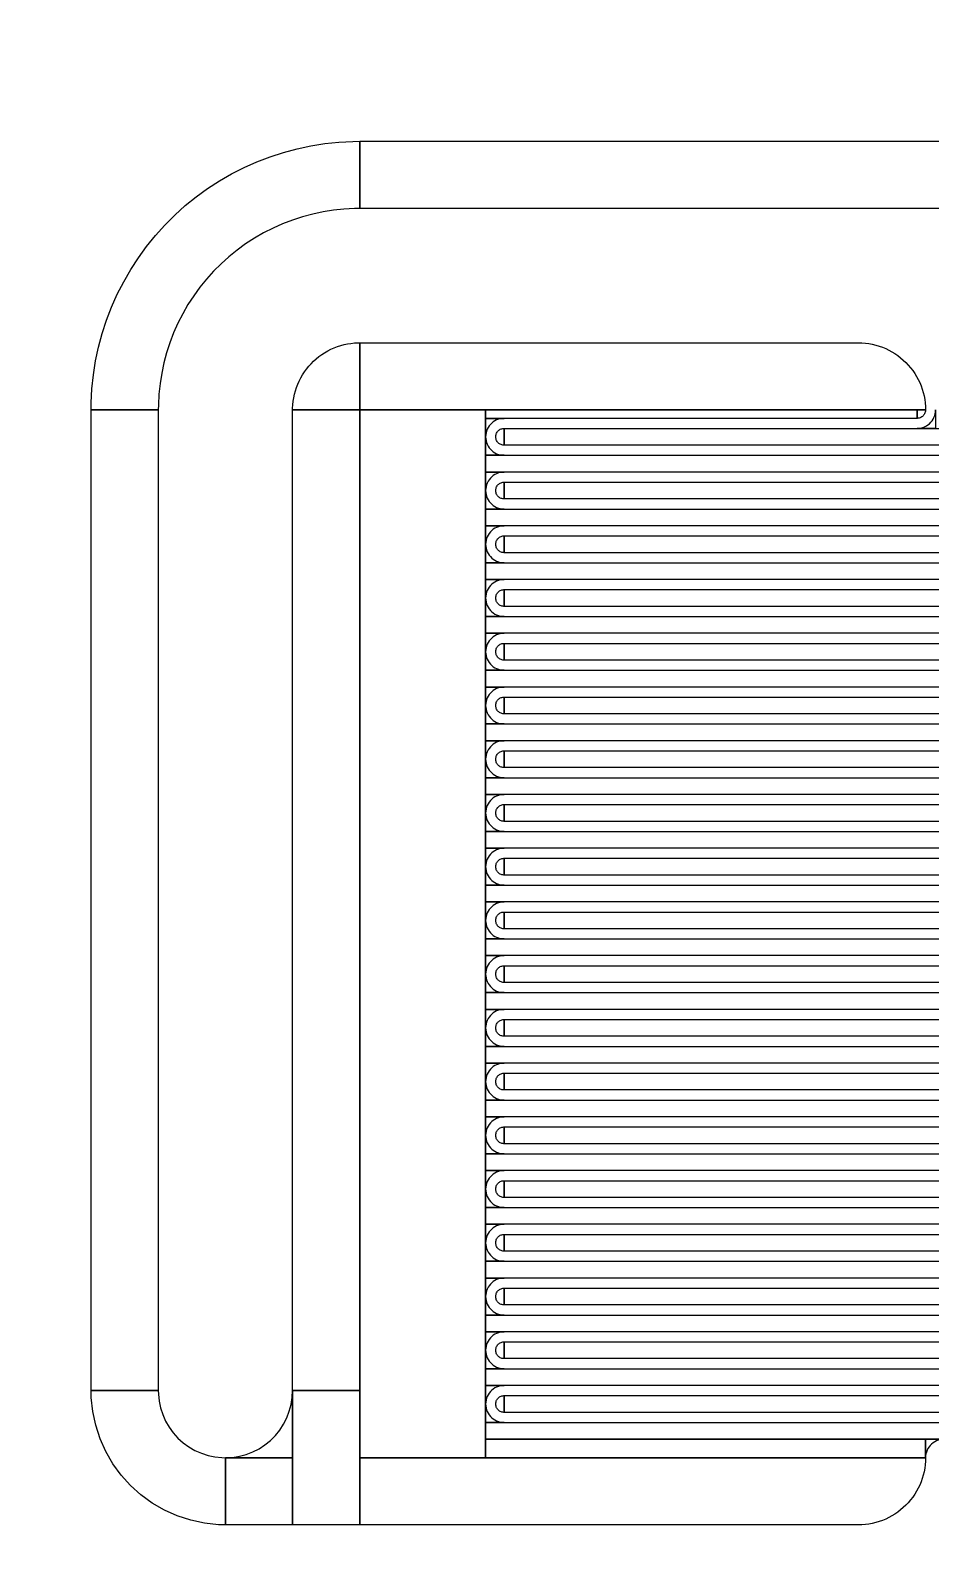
# Model space of a CAD drawing. Extents: x -50000 to 50000, y -50000 to 50000.
# Drawn here: x -33568.1 to -33300, y -11491.5 to -11038 of the extents above; entities that cross this region are included whole.
import ezdxf

# ---------------------------------------------------------------- set-up
doc = ezdxf.new("R2010")
doc.units = 0
doc.layers.add('FRAME', color=14, linetype='CONTINUOUS')
doc.layers.add('XOR4', color=17, linetype='CONTINUOUS')

# ---------------------------------------------------------------- blocks, each defined once
blk = doc.blocks.new('CHIP_RESONATOR')
at = {"layer": 'XOR4'}
for points in [[(2350, 3149), (2350.027, 3151.094), (2350.247, 3155.277), (2350.684, 3159.442), (2351.34, 3163.579), (2352.21, 3167.676), (2353.294, 3171.721), (2354.589, 3175.705), (2356.09, 3179.615), (2357.793, 3183.441), (2359.695, 3187.173), (2361.789, 3190.8), (2364.07, 3194.312), (2366.532, 3197.701), (2369.168, 3200.956), (2371.97, 3204.068), (2374.932, 3207.03), (2378.044, 3209.832), (2381.299, 3212.468), (2384.688, 3214.93), (2388.2, 3217.211), (2391.827, 3219.305), (2395.559, 3221.207), (2399.385, 3222.91), (2403.295, 3224.411), (2407.279, 3225.706), (2411.324, 3226.79), (2415.421, 3227.66), (2419.558, 3228.316), (2423.723, 3228.753), (2427.906, 3228.973), (2430, 3229), (2430, 3209), (2428.429, 3208.979), (2425.292, 3208.815), (2422.168, 3208.487), (2419.066, 3207.995), (2415.993, 3207.342), (2412.959, 3206.529), (2409.972, 3205.558), (2407.039, 3204.433), (2404.169, 3203.155), (2401.37, 3201.729), (2398.65, 3200.158), (2396.016, 3198.448), (2393.474, 3196.601), (2391.033, 3194.624), (2388.699, 3192.522), (2386.478, 3190.301), (2384.376, 3187.967), (2382.399, 3185.526), (2380.552, 3182.984), (2378.842, 3180.35), (2377.271, 3177.63), (2375.845, 3174.831), (2374.567, 3171.961), (2373.442, 3169.028), (2372.471, 3166.041), (2371.658, 3163.007), (2371.005, 3159.934), (2370.513, 3156.832), (2370.185, 3153.708), (2370.021, 3150.571), (2370, 3149)], [(2430, 3209), (2430, 3229), (2770, 3229), (2770, 3209)], [(2410, 3149), (2410.007, 3149.524), (2410.062, 3150.569), (2410.171, 3151.611), (2410.335, 3152.645), (2410.553, 3153.669), (2410.824, 3154.68), (2411.147, 3155.676), (2411.522, 3156.654), (2411.948, 3157.61), (2412.424, 3158.543), (2412.947, 3159.45), (2413.517, 3160.328), (2414.133, 3161.175), (2414.792, 3161.989), (2415.493, 3162.767), (2416.233, 3163.507), (2417.011, 3164.208), (2417.825, 3164.867), (2418.672, 3165.483), (2419.55, 3166.053), (2420.457, 3166.576), (2421.39, 3167.052), (2422.346, 3167.478), (2423.324, 3167.853), (2424.32, 3168.176), (2425.331, 3168.447), (2426.355, 3168.665), (2427.389, 3168.829), (2428.431, 3168.938), (2429.476, 3168.993), (2430, 3169), (2430, 3149)], [(2430, 3149), (2430, 3169), (2578.5, 3169), (2579.547, 3168.973), (2580.591, 3168.89), (2581.629, 3168.754), (2582.658, 3168.563), (2583.676, 3168.319), (2584.68, 3168.021), (2585.667, 3167.672), (2586.635, 3167.271), (2587.58, 3166.82), (2588.5, 3166.321), (2589.393, 3165.773), (2590.256, 3165.18), (2591.086, 3164.543), (2591.883, 3163.863), (2592.642, 3163.142), (2593.363, 3162.383), (2594.043, 3161.586), (2594.68, 3160.756), (2595.273, 3159.893), (2595.821, 3159), (2596.32, 3158.08), (2596.771, 3157.135), (2597.172, 3156.167), (2597.521, 3155.18), (2597.819, 3154.176), (2598.063, 3153.158), (2598.254, 3152.129), (2598.39, 3151.091), (2598.473, 3150.047), (2598.5, 3149)], [(2350, 2857), (2350, 3149), (2370, 3149), (2370, 2857)], [(2410, 2857), (2410, 3149), (2430, 3149), (2430, 2857)], [(2430, 2837), (2430, 3149), (2467.5, 3149), (2467.5, 2837)], [(2467.5, 3146.5), (2467.5, 3149), (2596, 3149), (2596, 3146.5)], [(2596, 3146.5), (2596, 3149), (2598.5, 3149), (2598.497, 3148.869), (2598.469, 3148.609), (2598.415, 3148.353), (2598.334, 3148.104), (2598.228, 3147.865), (2598.097, 3147.638), (2597.943, 3147.427), (2597.768, 3147.232), (2597.573, 3147.057), (2597.362, 3146.903), (2597.135, 3146.772), (2596.896, 3146.666), (2596.647, 3146.585), (2596.391, 3146.531), (2596.131, 3146.503)], [(2596, 3143.5), (2596.575, 3143.53), (2597.144, 3143.62), (2597.7, 3143.769), (2598.237, 3143.975), (2598.75, 3144.237), (2599.233, 3144.55), (2599.68, 3144.913), (2600.087, 3145.32), (2600.45, 3145.767), (2600.763, 3146.25), (2601.025, 3146.763), (2601.231, 3147.3), (2601.38, 3147.856), (2601.47, 3148.425), (2601.5, 3149), (2601.5, 3143.5)], [(2467.5, 3141), (2467.5, 3146.5), (2473, 3146.5), (2472.425, 3146.47), (2471.856, 3146.38), (2471.3, 3146.231), (2470.763, 3146.025), (2470.25, 3145.763), (2469.767, 3145.45), (2469.32, 3145.087), (2468.913, 3144.68), (2468.55, 3144.233), (2468.237, 3143.75), (2467.975, 3143.237), (2467.769, 3142.7), (2467.62, 3142.144), (2467.53, 3141.575)], [(2473, 3138.5), (2472.869, 3138.503), (2472.609, 3138.531), (2472.353, 3138.585), (2472.104, 3138.666), (2471.865, 3138.772), (2471.638, 3138.903), (2471.427, 3139.057), (2471.232, 3139.232), (2471.057, 3139.427), (2470.903, 3139.638), (2470.772, 3139.865), (2470.666, 3140.104), (2470.585, 3140.353), (2470.531, 3140.609), (2470.503, 3140.869), (2470.503, 3141.131), (2470.531, 3141.391), (2470.585, 3141.647), (2470.666, 3141.896), (2470.772, 3142.135), (2470.903, 3142.362), (2471.057, 3142.573), (2471.232, 3142.768), (2471.427, 3142.943), (2471.638, 3143.097), (2471.865, 3143.228), (2472.104, 3143.334), (2472.353, 3143.415), (2472.609, 3143.469), (2472.869, 3143.497), (2473, 3143.5)], [(2473, 3138.5), (2473, 3143.5), (2732.5, 3143.5), (2732.5, 3138.5)], [(2467.5, 3135.5), (2467.5, 3141), (2467.53, 3140.425), (2467.62, 3139.856), (2467.769, 3139.3), (2467.975, 3138.763), (2468.237, 3138.25), (2468.55, 3137.767), (2468.913, 3137.32), (2469.32, 3136.913), (2469.767, 3136.55), (2470.25, 3136.237), (2470.763, 3135.975), (2471.3, 3135.769), (2471.856, 3135.62), (2472.425, 3135.53), (2473, 3135.5)], [(2467.5, 3130.5), (2467.5, 3135.5), (2727, 3135.5), (2727, 3130.5)], [(2467.5, 3125), (2467.5, 3130.5), (2473, 3130.5), (2472.425, 3130.47), (2471.856, 3130.38), (2471.3, 3130.231), (2470.763, 3130.025), (2470.25, 3129.763), (2469.767, 3129.45), (2469.32, 3129.087), (2468.913, 3128.68), (2468.55, 3128.233), (2468.237, 3127.75), (2467.975, 3127.237), (2467.769, 3126.7), (2467.62, 3126.144), (2467.53, 3125.575)], [(2467.5, 3119.5), (2467.5, 3125), (2467.53, 3124.425), (2467.62, 3123.856), (2467.769, 3123.3), (2467.975, 3122.763), (2468.237, 3122.25), (2468.55, 3121.767), (2468.913, 3121.32), (2469.32, 3120.913), (2469.767, 3120.55), (2470.25, 3120.237), (2470.763, 3119.975), (2471.3, 3119.769), (2471.856, 3119.62), (2472.425, 3119.53), (2473, 3119.5)], [(2473, 3122.5), (2472.869, 3122.503), (2472.609, 3122.531), (2472.353, 3122.585), (2472.104, 3122.666), (2471.865, 3122.772), (2471.638, 3122.903), (2471.427, 3123.057), (2471.232, 3123.232), (2471.057, 3123.427), (2470.903, 3123.638), (2470.772, 3123.865), (2470.666, 3124.104), (2470.585, 3124.353), (2470.531, 3124.609), (2470.503, 3124.869), (2470.503, 3125.131), (2470.531, 3125.391), (2470.585, 3125.647), (2470.666, 3125.896), (2470.772, 3126.135), (2470.903, 3126.362), (2471.057, 3126.573), (2471.232, 3126.768), (2471.427, 3126.943), (2471.638, 3127.097), (2471.865, 3127.228), (2472.104, 3127.334), (2472.353, 3127.415), (2472.609, 3127.469), (2472.869, 3127.497), (2473, 3127.5)], [(2473, 3122.5), (2473, 3127.5), (2732.5, 3127.5), (2732.5, 3122.5)], [(2467.5, 3114.5), (2467.5, 3119.5), (2727, 3119.5), (2727, 3114.5)], [(2467.5, 3109), (2467.5, 3114.5), (2473, 3114.5), (2472.425, 3114.47), (2471.856, 3114.38), (2471.3, 3114.231), (2470.763, 3114.025), (2470.25, 3113.763), (2469.767, 3113.45), (2469.32, 3113.087), (2468.913, 3112.68), (2468.55, 3112.233), (2468.237, 3111.75), (2467.975, 3111.237), (2467.769, 3110.7), (2467.62, 3110.144), (2467.53, 3109.575)], [(2473, 3106.5), (2472.869, 3106.503), (2472.609, 3106.531), (2472.353, 3106.585), (2472.104, 3106.666), (2471.865, 3106.772), (2471.638, 3106.903), (2471.427, 3107.057), (2471.232, 3107.232), (2471.057, 3107.427), (2470.903, 3107.638), (2470.772, 3107.865), (2470.666, 3108.104), (2470.585, 3108.353), (2470.531, 3108.609), (2470.503, 3108.869), (2470.503, 3109.131), (2470.531, 3109.391), (2470.585, 3109.647), (2470.666, 3109.896), (2470.772, 3110.135), (2470.903, 3110.362), (2471.057, 3110.573), (2471.232, 3110.768), (2471.427, 3110.943), (2471.638, 3111.097), (2471.865, 3111.228), (2472.104, 3111.334), (2472.353, 3111.415), (2472.609, 3111.469), (2472.869, 3111.497), (2473, 3111.5)], [(2473, 3106.5), (2473, 3111.5), (2732.5, 3111.5), (2732.5, 3106.5)], [(2467.5, 3103.5), (2467.5, 3109), (2467.53, 3108.425), (2467.62, 3107.856), (2467.769, 3107.3), (2467.975, 3106.763), (2468.237, 3106.25), (2468.55, 3105.767), (2468.913, 3105.32), (2469.32, 3104.913), (2469.767, 3104.55), (2470.25, 3104.237), (2470.763, 3103.975), (2471.3, 3103.769), (2471.856, 3103.62), (2472.425, 3103.53), (2473, 3103.5)], [(2467.5, 3098.5), (2467.5, 3103.5), (2727, 3103.5), (2727, 3098.5)], [(2467.5, 3093), (2467.5, 3098.5), (2473, 3098.5), (2472.425, 3098.47), (2471.856, 3098.38), (2471.3, 3098.231), (2470.763, 3098.025), (2470.25, 3097.763), (2469.767, 3097.45), (2469.32, 3097.087), (2468.913, 3096.68), (2468.55, 3096.233), (2468.237, 3095.75), (2467.975, 3095.237), (2467.769, 3094.7), (2467.62, 3094.144), (2467.53, 3093.575)], [(2473, 3090.5), (2472.869, 3090.503), (2472.609, 3090.531), (2472.353, 3090.585), (2472.104, 3090.666), (2471.865, 3090.772), (2471.638, 3090.903), (2471.427, 3091.057), (2471.232, 3091.232), (2471.057, 3091.427), (2470.903, 3091.638), (2470.772, 3091.865), (2470.666, 3092.104), (2470.585, 3092.353), (2470.531, 3092.609), (2470.503, 3092.869), (2470.503, 3093.131), (2470.531, 3093.391), (2470.585, 3093.647), (2470.666, 3093.896), (2470.772, 3094.135), (2470.903, 3094.362), (2471.057, 3094.573), (2471.232, 3094.768), (2471.427, 3094.943), (2471.638, 3095.097), (2471.865, 3095.228), (2472.104, 3095.334), (2472.353, 3095.415), (2472.609, 3095.469), (2472.869, 3095.497), (2473, 3095.5)], [(2473, 3090.5), (2473, 3095.5), (2732.5, 3095.5), (2732.5, 3090.5)], [(2467.5, 3087.5), (2467.5, 3093), (2467.53, 3092.425), (2467.62, 3091.856), (2467.769, 3091.3), (2467.975, 3090.763), (2468.237, 3090.25), (2468.55, 3089.767), (2468.913, 3089.32), (2469.32, 3088.913), (2469.767, 3088.55), (2470.25, 3088.237), (2470.763, 3087.975), (2471.3, 3087.769), (2471.856, 3087.62), (2472.425, 3087.53), (2473, 3087.5)], [(2467.5, 3082.5), (2467.5, 3087.5), (2727, 3087.5), (2727, 3082.5)], [(2467.5, 3077), (2467.5, 3082.5), (2473, 3082.5), (2472.425, 3082.47), (2471.856, 3082.38), (2471.3, 3082.231), (2470.763, 3082.025), (2470.25, 3081.763), (2469.767, 3081.45), (2469.32, 3081.087), (2468.913, 3080.68), (2468.55, 3080.233), (2468.237, 3079.75), (2467.975, 3079.237), (2467.769, 3078.7), (2467.62, 3078.144), (2467.53, 3077.575)], [(2473, 3074.5), (2472.869, 3074.503), (2472.609, 3074.531), (2472.353, 3074.585), (2472.104, 3074.666), (2471.865, 3074.772), (2471.638, 3074.903), (2471.427, 3075.057), (2471.232, 3075.232), (2471.057, 3075.427), (2470.903, 3075.638), (2470.772, 3075.865), (2470.666, 3076.104), (2470.585, 3076.353), (2470.531, 3076.609), (2470.503, 3076.869), (2470.503, 3077.131), (2470.531, 3077.391), (2470.585, 3077.647), (2470.666, 3077.896), (2470.772, 3078.135), (2470.903, 3078.362), (2471.057, 3078.573), (2471.232, 3078.768), (2471.427, 3078.943), (2471.638, 3079.097), (2471.865, 3079.228), (2472.104, 3079.334), (2472.353, 3079.415), (2472.609, 3079.469), (2472.869, 3079.497), (2473, 3079.5)], [(2473, 3074.5), (2473, 3079.5), (2732.5, 3079.5), (2732.5, 3074.5)], [(2467.5, 3071.5), (2467.5, 3077), (2467.53, 3076.425), (2467.62, 3075.856), (2467.769, 3075.3), (2467.975, 3074.763), (2468.237, 3074.25), (2468.55, 3073.767), (2468.913, 3073.32), (2469.32, 3072.913), (2469.767, 3072.55), (2470.25, 3072.237), (2470.763, 3071.975), (2471.3, 3071.769), (2471.856, 3071.62), (2472.425, 3071.53), (2473, 3071.5)], [(2467.5, 3066.5), (2467.5, 3071.5), (2727, 3071.5), (2727, 3066.5)], [(2467.5, 3061), (2467.5, 3066.5), (2473, 3066.5), (2472.425, 3066.47), (2471.856, 3066.38), (2471.3, 3066.231), (2470.763, 3066.025), (2470.25, 3065.763), (2469.767, 3065.45), (2469.32, 3065.087), (2468.913, 3064.68), (2468.55, 3064.233), (2468.237, 3063.75), (2467.975, 3063.237), (2467.769, 3062.7), (2467.62, 3062.144), (2467.53, 3061.575)], [(2473, 3058.5), (2472.869, 3058.503), (2472.609, 3058.531), (2472.353, 3058.585), (2472.104, 3058.666), (2471.865, 3058.772), (2471.638, 3058.903), (2471.427, 3059.057), (2471.232, 3059.232), (2471.057, 3059.427), (2470.903, 3059.638), (2470.772, 3059.865), (2470.666, 3060.104), (2470.585, 3060.353), (2470.531, 3060.609), (2470.503, 3060.869), (2470.503, 3061.131), (2470.531, 3061.391), (2470.585, 3061.647), (2470.666, 3061.896), (2470.772, 3062.135), (2470.903, 3062.362), (2471.057, 3062.573), (2471.232, 3062.768), (2471.427, 3062.943), (2471.638, 3063.097), (2471.865, 3063.228), (2472.104, 3063.334), (2472.353, 3063.415), (2472.609, 3063.469), (2472.869, 3063.497), (2473, 3063.5)], [(2473, 3058.5), (2473, 3063.5), (2732.5, 3063.5), (2732.5, 3058.5)], [(2467.5, 3055.5), (2467.5, 3061), (2467.53, 3060.425), (2467.62, 3059.856), (2467.769, 3059.3), (2467.975, 3058.763), (2468.237, 3058.25), (2468.55, 3057.767), (2468.913, 3057.32), (2469.32, 3056.913), (2469.767, 3056.55), (2470.25, 3056.237), (2470.763, 3055.975), (2471.3, 3055.769), (2471.856, 3055.62), (2472.425, 3055.53), (2473, 3055.5)], [(2467.5, 3050.5), (2467.5, 3055.5), (2727, 3055.5), (2727, 3050.5)], [(2467.5, 3045), (2467.5, 3050.5), (2473, 3050.5), (2472.425, 3050.47), (2471.856, 3050.38), (2471.3, 3050.231), (2470.763, 3050.025), (2470.25, 3049.763), (2469.767, 3049.45), (2469.32, 3049.087), (2468.913, 3048.68), (2468.55, 3048.233), (2468.237, 3047.75), (2467.975, 3047.237), (2467.769, 3046.7), (2467.62, 3046.144), (2467.53, 3045.575)], [(2467.5, 3039.5), (2467.5, 3045), (2467.53, 3044.425), (2467.62, 3043.856), (2467.769, 3043.3), (2467.975, 3042.763), (2468.237, 3042.25), (2468.55, 3041.767), (2468.913, 3041.32), (2469.32, 3040.913), (2469.767, 3040.55), (2470.25, 3040.237), (2470.763, 3039.975), (2471.3, 3039.769), (2471.856, 3039.62), (2472.425, 3039.53), (2473, 3039.5)], [(2473, 3042.5), (2472.869, 3042.503), (2472.609, 3042.531), (2472.353, 3042.585), (2472.104, 3042.666), (2471.865, 3042.772), (2471.638, 3042.903), (2471.427, 3043.057), (2471.232, 3043.232), (2471.057, 3043.427), (2470.903, 3043.638), (2470.772, 3043.865), (2470.666, 3044.104), (2470.585, 3044.353), (2470.531, 3044.609), (2470.503, 3044.869), (2470.503, 3045.131), (2470.531, 3045.391), (2470.585, 3045.647), (2470.666, 3045.896), (2470.772, 3046.135), (2470.903, 3046.362), (2471.057, 3046.573), (2471.232, 3046.768), (2471.427, 3046.943), (2471.638, 3047.097), (2471.865, 3047.228), (2472.104, 3047.334), (2472.353, 3047.415), (2472.609, 3047.469), (2472.869, 3047.497), (2473, 3047.5)], [(2473, 3042.5), (2473, 3047.5), (2732.5, 3047.5), (2732.5, 3042.5)], [(2467.5, 3034.5), (2467.5, 3039.5), (2727, 3039.5), (2727, 3034.5)], [(2467.5, 3029), (2467.5, 3034.5), (2473, 3034.5), (2472.425, 3034.47), (2471.856, 3034.38), (2471.3, 3034.231), (2470.763, 3034.025), (2470.25, 3033.763), (2469.767, 3033.45), (2469.32, 3033.087), (2468.913, 3032.68), (2468.55, 3032.233), (2468.237, 3031.75), (2467.975, 3031.237), (2467.769, 3030.7), (2467.62, 3030.144), (2467.53, 3029.575)], [(2473, 3026.5), (2472.869, 3026.503), (2472.609, 3026.531), (2472.353, 3026.585), (2472.104, 3026.666), (2471.865, 3026.772), (2471.638, 3026.903), (2471.427, 3027.057), (2471.232, 3027.232), (2471.057, 3027.427), (2470.903, 3027.638), (2470.772, 3027.865), (2470.666, 3028.104), (2470.585, 3028.353), (2470.531, 3028.609), (2470.503, 3028.869), (2470.503, 3029.131), (2470.531, 3029.391), (2470.585, 3029.647), (2470.666, 3029.896), (2470.772, 3030.135), (2470.903, 3030.362), (2471.057, 3030.573), (2471.232, 3030.768), (2471.427, 3030.943), (2471.638, 3031.097), (2471.865, 3031.228), (2472.104, 3031.334), (2472.353, 3031.415), (2472.609, 3031.469), (2472.869, 3031.497), (2473, 3031.5)], [(2473, 3026.5), (2473, 3031.5), (2732.5, 3031.5), (2732.5, 3026.5)], [(2467.5, 3023.5), (2467.5, 3029), (2467.53, 3028.425), (2467.62, 3027.856), (2467.769, 3027.3), (2467.975, 3026.763), (2468.237, 3026.25), (2468.55, 3025.767), (2468.913, 3025.32), (2469.32, 3024.913), (2469.767, 3024.55), (2470.25, 3024.237), (2470.763, 3023.975), (2471.3, 3023.769), (2471.856, 3023.62), (2472.425, 3023.53), (2473, 3023.5)], [(2467.5, 3018.5), (2467.5, 3023.5), (2727, 3023.5), (2727, 3018.5)], [(2467.5, 3013), (2467.5, 3018.5), (2473, 3018.5), (2472.425, 3018.47), (2471.856, 3018.38), (2471.3, 3018.231), (2470.763, 3018.025), (2470.25, 3017.763), (2469.767, 3017.45), (2469.32, 3017.087), (2468.913, 3016.68), (2468.55, 3016.233), (2468.237, 3015.75), (2467.975, 3015.237), (2467.769, 3014.7), (2467.62, 3014.144), (2467.53, 3013.575)], [(2467.5, 3007.5), (2467.5, 3013), (2467.53, 3012.425), (2467.62, 3011.856), (2467.769, 3011.3), (2467.975, 3010.763), (2468.237, 3010.25), (2468.55, 3009.767), (2468.913, 3009.32), (2469.32, 3008.913), (2469.767, 3008.55), (2470.25, 3008.237), (2470.763, 3007.975), (2471.3, 3007.769), (2471.856, 3007.62), (2472.425, 3007.53), (2473, 3007.5)], [(2473, 3010.5), (2472.869, 3010.503), (2472.609, 3010.531), (2472.353, 3010.585), (2472.104, 3010.666), (2471.865, 3010.772), (2471.638, 3010.903), (2471.427, 3011.057), (2471.232, 3011.232), (2471.057, 3011.427), (2470.903, 3011.638), (2470.772, 3011.865), (2470.666, 3012.104), (2470.585, 3012.353), (2470.531, 3012.609), (2470.503, 3012.869), (2470.503, 3013.131), (2470.531, 3013.391), (2470.585, 3013.647), (2470.666, 3013.896), (2470.772, 3014.135), (2470.903, 3014.362), (2471.057, 3014.573), (2471.232, 3014.768), (2471.427, 3014.943), (2471.638, 3015.097), (2471.865, 3015.228), (2472.104, 3015.334), (2472.353, 3015.415), (2472.609, 3015.469), (2472.869, 3015.497), (2473, 3015.5)], [(2473, 3010.5), (2473, 3015.5), (2732.5, 3015.5), (2732.5, 3010.5)], [(2467.5, 3002.5), (2467.5, 3007.5), (2727, 3007.5), (2727, 3002.5)], [(2467.5, 2997), (2467.5, 3002.5), (2473, 3002.5), (2472.425, 3002.47), (2471.856, 3002.38), (2471.3, 3002.231), (2470.763, 3002.025), (2470.25, 3001.763), (2469.767, 3001.45), (2469.32, 3001.087), (2468.913, 3000.68), (2468.55, 3000.233), (2468.237, 2999.75), (2467.975, 2999.237), (2467.769, 2998.7), (2467.62, 2998.144), (2467.53, 2997.575)], [(2473, 2994.5), (2472.869, 2994.503), (2472.609, 2994.531), (2472.353, 2994.585), (2472.104, 2994.666), (2471.865, 2994.772), (2471.638, 2994.903), (2471.427, 2995.057), (2471.232, 2995.232), (2471.057, 2995.427), (2470.903, 2995.638), (2470.772, 2995.865), (2470.666, 2996.104), (2470.585, 2996.353), (2470.531, 2996.609), (2470.503, 2996.869), (2470.503, 2997.131), (2470.531, 2997.391), (2470.585, 2997.647), (2470.666, 2997.896), (2470.772, 2998.135), (2470.903, 2998.362), (2471.057, 2998.573), (2471.232, 2998.768), (2471.427, 2998.943), (2471.638, 2999.097), (2471.865, 2999.228), (2472.104, 2999.334), (2472.353, 2999.415), (2472.609, 2999.469), (2472.869, 2999.497), (2473, 2999.5)], [(2473, 2994.5), (2473, 2999.5), (2732.5, 2999.5), (2732.5, 2994.5)], [(2467.5, 2991.5), (2467.5, 2997), (2467.53, 2996.425), (2467.62, 2995.856), (2467.769, 2995.3), (2467.975, 2994.763), (2468.237, 2994.25), (2468.55, 2993.767), (2468.913, 2993.32), (2469.32, 2992.913), (2469.767, 2992.55), (2470.25, 2992.237), (2470.763, 2991.975), (2471.3, 2991.769), (2471.856, 2991.62), (2472.425, 2991.53), (2473, 2991.5)], [(2467.5, 2986.5), (2467.5, 2991.5), (2727, 2991.5), (2727, 2986.5)], [(2467.5, 2981), (2467.5, 2986.5), (2473, 2986.5), (2472.425, 2986.47), (2471.856, 2986.38), (2471.3, 2986.231), (2470.763, 2986.025), (2470.25, 2985.763), (2469.767, 2985.45), (2469.32, 2985.087), (2468.913, 2984.68), (2468.55, 2984.233), (2468.237, 2983.75), (2467.975, 2983.237), (2467.769, 2982.7), (2467.62, 2982.144), (2467.53, 2981.575)], [(2467.5, 2975.5), (2467.5, 2981), (2467.53, 2980.425), (2467.62, 2979.856), (2467.769, 2979.3), (2467.975, 2978.763), (2468.237, 2978.25), (2468.55, 2977.767), (2468.913, 2977.32), (2469.32, 2976.913), (2469.767, 2976.55), (2470.25, 2976.237), (2470.763, 2975.975), (2471.3, 2975.769), (2471.856, 2975.62), (2472.425, 2975.53), (2473, 2975.5)], [(2473, 2978.5), (2472.869, 2978.503), (2472.609, 2978.531), (2472.353, 2978.585), (2472.104, 2978.666), (2471.865, 2978.772), (2471.638, 2978.903), (2471.427, 2979.057), (2471.232, 2979.232), (2471.057, 2979.427), (2470.903, 2979.638), (2470.772, 2979.865), (2470.666, 2980.104), (2470.585, 2980.353), (2470.531, 2980.609), (2470.503, 2980.869), (2470.503, 2981.131), (2470.531, 2981.391), (2470.585, 2981.647), (2470.666, 2981.896), (2470.772, 2982.135), (2470.903, 2982.362), (2471.057, 2982.573), (2471.232, 2982.768), (2471.427, 2982.943), (2471.638, 2983.097), (2471.865, 2983.228), (2472.104, 2983.334), (2472.353, 2983.415), (2472.609, 2983.469), (2472.869, 2983.497), (2473, 2983.5)], [(2473, 2978.5), (2473, 2983.5), (2732.5, 2983.5), (2732.5, 2978.5)], [(2467.5, 2970.5), (2467.5, 2975.5), (2727, 2975.5), (2727, 2970.5)], [(2467.5, 2965), (2467.5, 2970.5), (2473, 2970.5), (2472.425, 2970.47), (2471.856, 2970.38), (2471.3, 2970.231), (2470.763, 2970.025), (2470.25, 2969.763), (2469.767, 2969.45), (2469.32, 2969.087), (2468.913, 2968.68), (2468.55, 2968.233), (2468.237, 2967.75), (2467.975, 2967.237), (2467.769, 2966.7), (2467.62, 2966.144), (2467.53, 2965.575)], [(2473, 2962.5), (2472.869, 2962.503), (2472.609, 2962.531), (2472.353, 2962.585), (2472.104, 2962.666), (2471.865, 2962.772), (2471.638, 2962.903), (2471.427, 2963.057), (2471.232, 2963.232), (2471.057, 2963.427), (2470.903, 2963.638), (2470.772, 2963.865), (2470.666, 2964.104), (2470.585, 2964.353), (2470.531, 2964.609), (2470.503, 2964.869), (2470.503, 2965.131), (2470.531, 2965.391), (2470.585, 2965.647), (2470.666, 2965.896), (2470.772, 2966.135), (2470.903, 2966.362), (2471.057, 2966.573), (2471.232, 2966.768), (2471.427, 2966.943), (2471.638, 2967.097), (2471.865, 2967.228), (2472.104, 2967.334), (2472.353, 2967.415), (2472.609, 2967.469), (2472.869, 2967.497), (2473, 2967.5)], [(2473, 2962.5), (2473, 2967.5), (2732.5, 2967.5), (2732.5, 2962.5)], [(2467.5, 2959.5), (2467.5, 2965), (2467.53, 2964.425), (2467.62, 2963.856), (2467.769, 2963.3), (2467.975, 2962.763), (2468.237, 2962.25), (2468.55, 2961.767), (2468.913, 2961.32), (2469.32, 2960.913), (2469.767, 2960.55), (2470.25, 2960.237), (2470.763, 2959.975), (2471.3, 2959.769), (2471.856, 2959.62), (2472.425, 2959.53), (2473, 2959.5)], [(2467.5, 2954.5), (2467.5, 2959.5), (2727, 2959.5), (2727, 2954.5)], [(2467.5, 2949), (2467.5, 2954.5), (2473, 2954.5), (2472.425, 2954.47), (2471.856, 2954.38), (2471.3, 2954.231), (2470.763, 2954.025), (2470.25, 2953.763), (2469.767, 2953.45), (2469.32, 2953.087), (2468.913, 2952.68), (2468.55, 2952.233), (2468.237, 2951.75), (2467.975, 2951.237), (2467.769, 2950.7), (2467.62, 2950.144), (2467.53, 2949.575)], [(2467.5, 2943.5), (2467.5, 2949), (2467.53, 2948.425), (2467.62, 2947.856), (2467.769, 2947.3), (2467.975, 2946.763), (2468.237, 2946.25), (2468.55, 2945.767), (2468.913, 2945.32), (2469.32, 2944.913), (2469.767, 2944.55), (2470.25, 2944.237), (2470.763, 2943.975), (2471.3, 2943.769), (2471.856, 2943.62), (2472.425, 2943.53), (2473, 2943.5)], [(2473, 2946.5), (2472.869, 2946.503), (2472.609, 2946.531), (2472.353, 2946.585), (2472.104, 2946.666), (2471.865, 2946.772), (2471.638, 2946.903), (2471.427, 2947.057), (2471.232, 2947.232), (2471.057, 2947.427), (2470.903, 2947.638), (2470.772, 2947.865), (2470.666, 2948.104), (2470.585, 2948.353), (2470.531, 2948.609), (2470.503, 2948.869), (2470.503, 2949.131), (2470.531, 2949.391), (2470.585, 2949.647), (2470.666, 2949.896), (2470.772, 2950.135), (2470.903, 2950.362), (2471.057, 2950.573), (2471.232, 2950.768), (2471.427, 2950.943), (2471.638, 2951.097), (2471.865, 2951.228), (2472.104, 2951.334), (2472.353, 2951.415), (2472.609, 2951.469), (2472.869, 2951.497), (2473, 2951.5)], [(2473, 2946.5), (2473, 2951.5), (2732.5, 2951.5), (2732.5, 2946.5)], [(2467.5, 2938.5), (2467.5, 2943.5), (2727, 2943.5), (2727, 2938.5)], [(2467.5, 2933), (2467.5, 2938.5), (2473, 2938.5), (2472.425, 2938.47), (2471.856, 2938.38), (2471.3, 2938.231), (2470.763, 2938.025), (2470.25, 2937.763), (2469.767, 2937.45), (2469.32, 2937.087), (2468.913, 2936.68), (2468.55, 2936.233), (2468.237, 2935.75), (2467.975, 2935.237), (2467.769, 2934.7), (2467.62, 2934.144), (2467.53, 2933.575)], [(2473, 2930.5), (2472.869, 2930.503), (2472.609, 2930.531), (2472.353, 2930.585), (2472.104, 2930.666), (2471.865, 2930.772), (2471.638, 2930.903), (2471.427, 2931.057), (2471.232, 2931.232), (2471.057, 2931.427), (2470.903, 2931.638), (2470.772, 2931.865), (2470.666, 2932.104), (2470.585, 2932.353), (2470.531, 2932.609), (2470.503, 2932.869), (2470.503, 2933.131), (2470.531, 2933.391), (2470.585, 2933.647), (2470.666, 2933.896), (2470.772, 2934.135), (2470.903, 2934.362), (2471.057, 2934.573), (2471.232, 2934.768), (2471.427, 2934.943), (2471.638, 2935.097), (2471.865, 2935.228), (2472.104, 2935.334), (2472.353, 2935.415), (2472.609, 2935.469), (2472.869, 2935.497), (2473, 2935.5)], [(2473, 2930.5), (2473, 2935.5), (2732.5, 2935.5), (2732.5, 2930.5)], [(2467.5, 2927.5), (2467.5, 2933), (2467.53, 2932.425), (2467.62, 2931.856), (2467.769, 2931.3), (2467.975, 2930.763), (2468.237, 2930.25), (2468.55, 2929.767), (2468.913, 2929.32), (2469.32, 2928.913), (2469.767, 2928.55), (2470.25, 2928.237), (2470.763, 2927.975), (2471.3, 2927.769), (2471.856, 2927.62), (2472.425, 2927.53), (2473, 2927.5)], [(2467.5, 2922.5), (2467.5, 2927.5), (2727, 2927.5), (2727, 2922.5)], [(2467.5, 2917), (2467.5, 2922.5), (2473, 2922.5), (2472.425, 2922.47), (2471.856, 2922.38), (2471.3, 2922.231), (2470.763, 2922.025), (2470.25, 2921.763), (2469.767, 2921.45), (2469.32, 2921.087), (2468.913, 2920.68), (2468.55, 2920.233), (2468.237, 2919.75), (2467.975, 2919.237), (2467.769, 2918.7), (2467.62, 2918.144), (2467.53, 2917.575)], [(2467.5, 2911.5), (2467.5, 2917), (2467.53, 2916.425), (2467.62, 2915.856), (2467.769, 2915.3), (2467.975, 2914.763), (2468.237, 2914.25), (2468.55, 2913.767), (2468.913, 2913.32), (2469.32, 2912.913), (2469.767, 2912.55), (2470.25, 2912.237), (2470.763, 2911.975), (2471.3, 2911.769), (2471.856, 2911.62), (2472.425, 2911.53), (2473, 2911.5)], [(2473, 2914.5), (2472.869, 2914.503), (2472.609, 2914.531), (2472.353, 2914.585), (2472.104, 2914.666), (2471.865, 2914.772), (2471.638, 2914.903), (2471.427, 2915.057), (2471.232, 2915.232), (2471.057, 2915.427), (2470.903, 2915.638), (2470.772, 2915.865), (2470.666, 2916.104), (2470.585, 2916.353), (2470.531, 2916.609), (2470.503, 2916.869), (2470.503, 2917.131), (2470.531, 2917.391), (2470.585, 2917.647), (2470.666, 2917.896), (2470.772, 2918.135), (2470.903, 2918.362), (2471.057, 2918.573), (2471.232, 2918.768), (2471.427, 2918.943), (2471.638, 2919.097), (2471.865, 2919.228), (2472.104, 2919.334), (2472.353, 2919.415), (2472.609, 2919.469), (2472.869, 2919.497), (2473, 2919.5)], [(2473, 2914.5), (2473, 2919.5), (2732.5, 2919.5), (2732.5, 2914.5)], [(2467.5, 2906.5), (2467.5, 2911.5), (2727, 2911.5), (2727, 2906.5)], [(2467.5, 2901), (2467.5, 2906.5), (2473, 2906.5), (2472.425, 2906.47), (2471.856, 2906.38), (2471.3, 2906.231), (2470.763, 2906.025), (2470.25, 2905.763), (2469.767, 2905.45), (2469.32, 2905.087), (2468.913, 2904.68), (2468.55, 2904.233), (2468.237, 2903.75), (2467.975, 2903.237), (2467.769, 2902.7), (2467.62, 2902.144), (2467.53, 2901.575)], [(2473, 2898.5), (2472.869, 2898.503), (2472.609, 2898.531), (2472.353, 2898.585), (2472.104, 2898.666), (2471.865, 2898.772), (2471.638, 2898.903), (2471.427, 2899.057), (2471.232, 2899.232), (2471.057, 2899.427), (2470.903, 2899.638), (2470.772, 2899.865), (2470.666, 2900.104), (2470.585, 2900.353), (2470.531, 2900.609), (2470.503, 2900.869), (2470.503, 2901.131), (2470.531, 2901.391), (2470.585, 2901.647), (2470.666, 2901.896), (2470.772, 2902.135), (2470.903, 2902.362), (2471.057, 2902.573), (2471.232, 2902.768), (2471.427, 2902.943), (2471.638, 2903.097), (2471.865, 2903.228), (2472.104, 2903.334), (2472.353, 2903.415), (2472.609, 2903.469), (2472.869, 2903.497), (2473, 2903.5)], [(2473, 2898.5), (2473, 2903.5), (2732.5, 2903.5), (2732.5, 2898.5)], [(2467.5, 2895.5), (2467.5, 2901), (2467.53, 2900.425), (2467.62, 2899.856), (2467.769, 2899.3), (2467.975, 2898.763), (2468.237, 2898.25), (2468.55, 2897.767), (2468.913, 2897.32), (2469.32, 2896.913), (2469.767, 2896.55), (2470.25, 2896.237), (2470.763, 2895.975), (2471.3, 2895.769), (2471.856, 2895.62), (2472.425, 2895.53), (2473, 2895.5)], [(2467.5, 2890.5), (2467.5, 2895.5), (2727, 2895.5), (2727, 2890.5)], [(2467.5, 2885), (2467.5, 2890.5), (2473, 2890.5), (2472.425, 2890.47), (2471.856, 2890.38), (2471.3, 2890.231), (2470.763, 2890.025), (2470.25, 2889.763), (2469.767, 2889.45), (2469.32, 2889.087), (2468.913, 2888.68), (2468.55, 2888.233), (2468.237, 2887.75), (2467.975, 2887.237), (2467.769, 2886.7), (2467.62, 2886.144), (2467.53, 2885.575)], [(2467.5, 2879.5), (2467.5, 2885), (2467.53, 2884.425), (2467.62, 2883.856), (2467.769, 2883.3), (2467.975, 2882.763), (2468.237, 2882.25), (2468.55, 2881.767), (2468.913, 2881.32), (2469.32, 2880.913), (2469.767, 2880.55), (2470.25, 2880.237), (2470.763, 2879.975), (2471.3, 2879.769), (2471.856, 2879.62), (2472.425, 2879.53), (2473, 2879.5)], [(2473, 2882.5), (2472.869, 2882.503), (2472.609, 2882.531), (2472.353, 2882.585), (2472.104, 2882.666), (2471.865, 2882.772), (2471.638, 2882.903), (2471.427, 2883.057), (2471.232, 2883.232), (2471.057, 2883.427), (2470.903, 2883.638), (2470.772, 2883.865), (2470.666, 2884.104), (2470.585, 2884.353), (2470.531, 2884.609), (2470.503, 2884.869), (2470.503, 2885.131), (2470.531, 2885.391), (2470.585, 2885.647), (2470.666, 2885.896), (2470.772, 2886.135), (2470.903, 2886.362), (2471.057, 2886.573), (2471.232, 2886.768), (2471.427, 2886.943), (2471.638, 2887.097), (2471.865, 2887.228), (2472.104, 2887.334), (2472.353, 2887.415), (2472.609, 2887.469), (2472.869, 2887.497), (2473, 2887.5)], [(2473, 2882.5), (2473, 2887.5), (2732.5, 2887.5), (2732.5, 2882.5)], [(2467.5, 2874.5), (2467.5, 2879.5), (2727, 2879.5), (2727, 2874.5)], [(2467.5, 2869), (2467.5, 2874.5), (2473, 2874.5), (2472.425, 2874.47), (2471.856, 2874.38), (2471.3, 2874.231), (2470.763, 2874.025), (2470.25, 2873.763), (2469.767, 2873.45), (2469.32, 2873.087), (2468.913, 2872.68), (2468.55, 2872.233), (2468.237, 2871.75), (2467.975, 2871.237), (2467.769, 2870.7), (2467.62, 2870.144), (2467.53, 2869.575)], [(2473, 2866.5), (2472.869, 2866.503), (2472.609, 2866.531), (2472.353, 2866.585), (2472.104, 2866.666), (2471.865, 2866.772), (2471.638, 2866.903), (2471.427, 2867.057), (2471.232, 2867.232), (2471.057, 2867.427), (2470.903, 2867.638), (2470.772, 2867.865), (2470.666, 2868.104), (2470.585, 2868.353), (2470.531, 2868.609), (2470.503, 2868.869), (2470.503, 2869.131), (2470.531, 2869.391), (2470.585, 2869.647), (2470.666, 2869.896), (2470.772, 2870.135), (2470.903, 2870.362), (2471.057, 2870.573), (2471.232, 2870.768), (2471.427, 2870.943), (2471.638, 2871.097), (2471.865, 2871.228), (2472.104, 2871.334), (2472.353, 2871.415), (2472.609, 2871.469), (2472.869, 2871.497), (2473, 2871.5)], [(2473, 2866.5), (2473, 2871.5), (2732.5, 2871.5), (2732.5, 2866.5)], [(2467.5, 2863.5), (2467.5, 2869), (2467.53, 2868.425), (2467.62, 2867.856), (2467.769, 2867.3), (2467.975, 2866.763), (2468.237, 2866.25), (2468.55, 2865.767), (2468.913, 2865.32), (2469.32, 2864.913), (2469.767, 2864.55), (2470.25, 2864.237), (2470.763, 2863.975), (2471.3, 2863.769), (2471.856, 2863.62), (2472.425, 2863.53), (2473, 2863.5)], [(2467.5, 2858.5), (2467.5, 2863.5), (2727, 2863.5), (2727, 2858.5)], [(2467.5, 2853), (2467.5, 2858.5), (2473, 2858.5), (2472.425, 2858.47), (2471.856, 2858.38), (2471.3, 2858.231), (2470.763, 2858.025), (2470.25, 2857.763), (2469.767, 2857.45), (2469.32, 2857.087), (2468.913, 2856.68), (2468.55, 2856.233), (2468.237, 2855.75), (2467.975, 2855.237), (2467.769, 2854.7), (2467.62, 2854.144), (2467.53, 2853.575)], [(2390, 2817), (2387.907, 2817.055), (2383.743, 2817.492), (2379.647, 2818.363), (2375.665, 2819.657), (2371.84, 2821.36), (2368.214, 2823.453), (2364.827, 2825.914), (2361.716, 2828.716), (2358.914, 2831.827), (2356.453, 2835.214), (2354.36, 2838.84), (2352.657, 2842.665), (2351.363, 2846.647), (2350.492, 2850.743), (2350.055, 2854.907), (2350, 2857), (2370, 2857), (2370.027, 2855.953), (2370.246, 2853.871), (2370.681, 2851.824), (2371.328, 2849.833), (2372.18, 2847.92), (2373.227, 2846.107), (2374.457, 2844.414), (2375.858, 2842.858), (2377.414, 2841.457), (2379.107, 2840.227), (2380.92, 2839.18), (2382.833, 2838.328), (2384.824, 2837.681), (2386.871, 2837.246), (2388.953, 2837.027), (2390, 2837)], [(2390, 2837), (2392.091, 2837.11), (2394.158, 2837.437), (2396.18, 2837.979), (2398.135, 2838.729), (2400, 2839.679), (2401.756, 2840.82), (2403.383, 2842.137), (2404.863, 2843.617), (2406.18, 2845.244), (2407.321, 2847), (2408.271, 2848.865), (2409.021, 2850.82), (2409.563, 2852.842), (2409.89, 2854.909), (2410, 2857), (2410, 2837)], [(2410, 2817), (2410, 2857), (2430, 2857), (2430, 2817)], [(2467.5, 2847.5), (2467.5, 2853), (2467.53, 2852.425), (2467.62, 2851.856), (2467.769, 2851.3), (2467.975, 2850.763), (2468.237, 2850.25), (2468.55, 2849.767), (2468.913, 2849.32), (2469.32, 2848.913), (2469.767, 2848.55), (2470.25, 2848.237), (2470.763, 2847.975), (2471.3, 2847.769), (2471.856, 2847.62), (2472.425, 2847.53), (2473, 2847.5)], [(2473, 2850.5), (2472.869, 2850.503), (2472.609, 2850.531), (2472.353, 2850.585), (2472.104, 2850.666), (2471.865, 2850.772), (2471.638, 2850.903), (2471.427, 2851.057), (2471.232, 2851.232), (2471.057, 2851.427), (2470.903, 2851.638), (2470.772, 2851.865), (2470.666, 2852.104), (2470.585, 2852.353), (2470.531, 2852.609), (2470.503, 2852.869), (2470.503, 2853.131), (2470.531, 2853.391), (2470.585, 2853.647), (2470.666, 2853.896), (2470.772, 2854.135), (2470.903, 2854.362), (2471.057, 2854.573), (2471.232, 2854.768), (2471.427, 2854.943), (2471.638, 2855.097), (2471.865, 2855.228), (2472.104, 2855.334), (2472.353, 2855.415), (2472.609, 2855.469), (2472.869, 2855.497), (2473, 2855.5)], [(2473, 2850.5), (2473, 2855.5), (2732.5, 2855.5), (2732.5, 2850.5)], [(2467.5, 2842.5), (2467.5, 2847.5), (2727, 2847.5), (2727, 2842.5)], [(2467.5, 2837), (2467.5, 2842.5), (2598.5, 2842.5), (2598.5, 2837)], [(2598.5, 2837), (2598.5, 2842.5), (2604, 2842.5), (2603.425, 2842.47), (2602.856, 2842.38), (2602.3, 2842.231), (2601.763, 2842.025), (2601.25, 2841.763), (2600.767, 2841.45), (2600.32, 2841.087), (2599.913, 2840.68), (2599.55, 2840.233), (2599.237, 2839.75), (2598.975, 2839.237), (2598.769, 2838.7), (2598.62, 2838.144), (2598.53, 2837.575)], [(2390, 2817), (2390, 2837), (2410, 2837), (2410, 2817)], [(2430, 2817), (2430, 2837), (2598.5, 2837), (2598.473, 2835.953), (2598.39, 2834.909), (2598.254, 2833.871), (2598.063, 2832.842), (2597.819, 2831.824), (2597.521, 2830.82), (2597.172, 2829.833), (2596.771, 2828.865), (2596.32, 2827.92), (2595.821, 2827), (2595.273, 2826.107), (2594.68, 2825.244), (2594.043, 2824.414), (2593.363, 2823.617), (2592.642, 2822.858), (2591.883, 2822.137), (2591.086, 2821.457), (2590.256, 2820.82), (2589.393, 2820.227), (2588.5, 2819.679), (2587.58, 2819.18), (2586.635, 2818.729), (2585.667, 2818.328), (2584.68, 2817.979), (2583.676, 2817.681), (2582.658, 2817.437), (2581.629, 2817.246), (2580.591, 2817.11), (2579.547, 2817.027), (2578.5, 2817)]]:
    blk.add_lwpolyline(points, close=True, dxfattribs=at)

msp = doc.modelspace()

# ---------------------------------------------------------------- linework, layer by layer
at = {"layer": 'FRAME'}
for radius in [50000, 49000]:
    msp.add_circle((0, 0), radius, dxfattribs=at)

# ---------------------------------------------------------------- block references
msp.add_blockref('CHIP_RESONATOR', (-35900, -14300))

doc.saveas('drawing.dxf')
